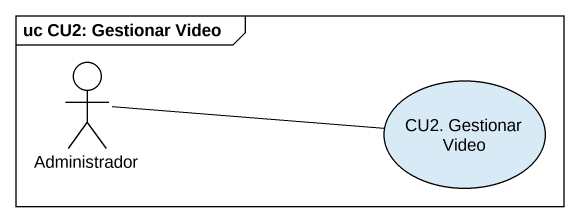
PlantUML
@startuml
mainframe uc CU2: Gestionar Video
actor Administrador
usecase "CU2. Gestionar Video" as CU2_Gestionar_Video
Administrador -right- CU2_Gestionar_Video
@enduml
